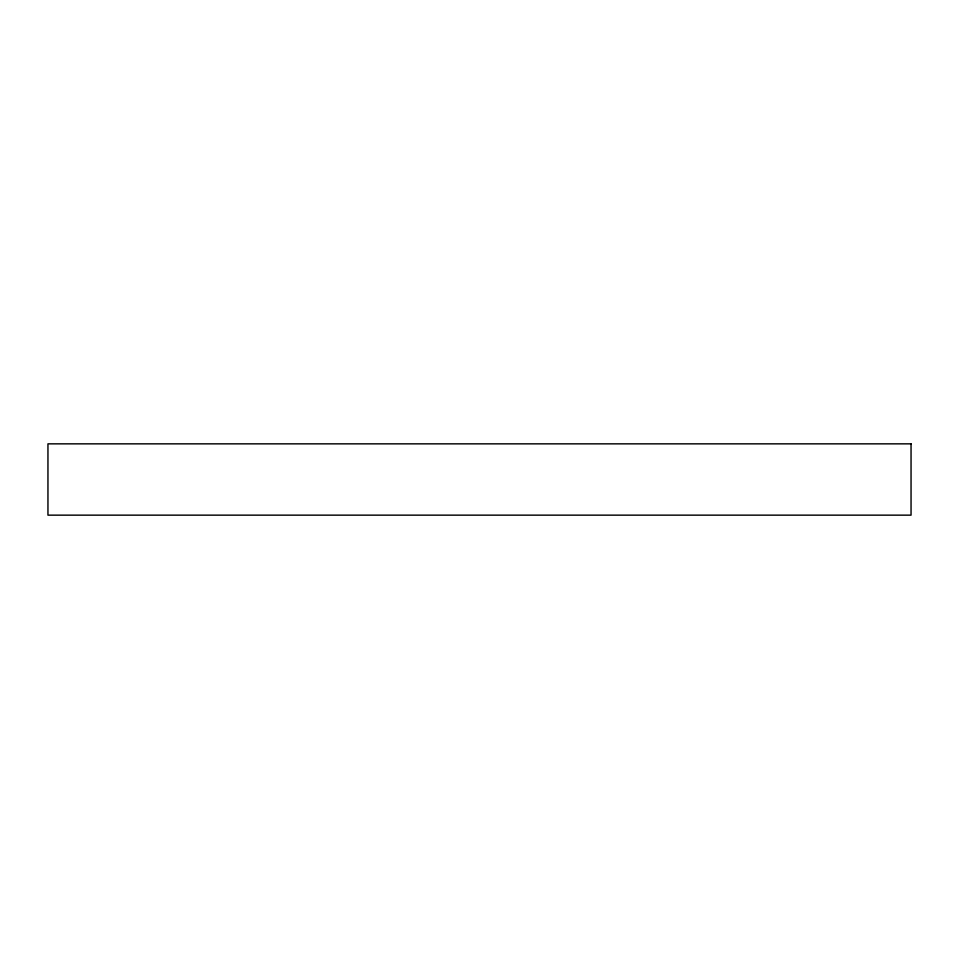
<?xml version="1.0" encoding="UTF-8"?>
<svg xmlns="http://www.w3.org/2000/svg" width="959" height="959" viewBox="0 0 959 959"><rect width="100%" height="100%" fill="white"/><g stroke="black" fill="none" stroke-linecap="round" stroke-linejoin="round"><path stroke-width="1.44" d="M911.05 443.849L47.95 443.849L47.95 515.151L911.05 515.151L911.05 443.849"/></g></svg>
